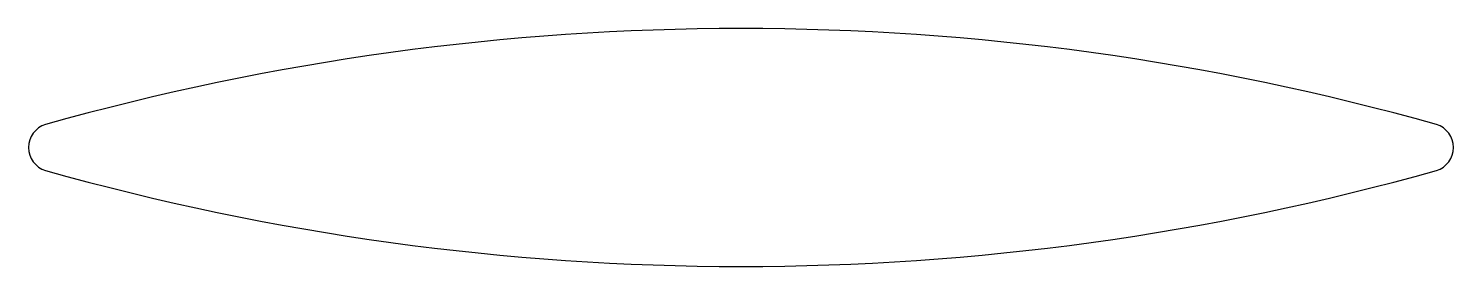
# Model space of a CAD drawing. Header units: inches. Extents: x -47.5 to 47.8, y 0.4 to 16.3.
import ezdxf

# ---------------------------------------------------------------- set-up
doc = ezdxf.new("R2010")
doc.units = ezdxf.units.IN
doc.header["$MEASUREMENT"] = 0

msp = doc.modelspace()

# ---------------------------------------------------------------- linework, layer by layer
at = {"color": 7}
for centre, radius, start, end in [((0.131, -155.325), 171.594, 74.28253, 105.71747), ((-45.894, 8.32), 1.6, 106.66948, 253.33052), ((46.156, 8.32), 1.6, 286.66948, 73.33052), ((0.131, 171.966), 171.594, 254.28253, 285.71747)]:
    msp.add_arc(centre, radius, start, end, dxfattribs=at)

doc.saveas('drawing.dxf')
